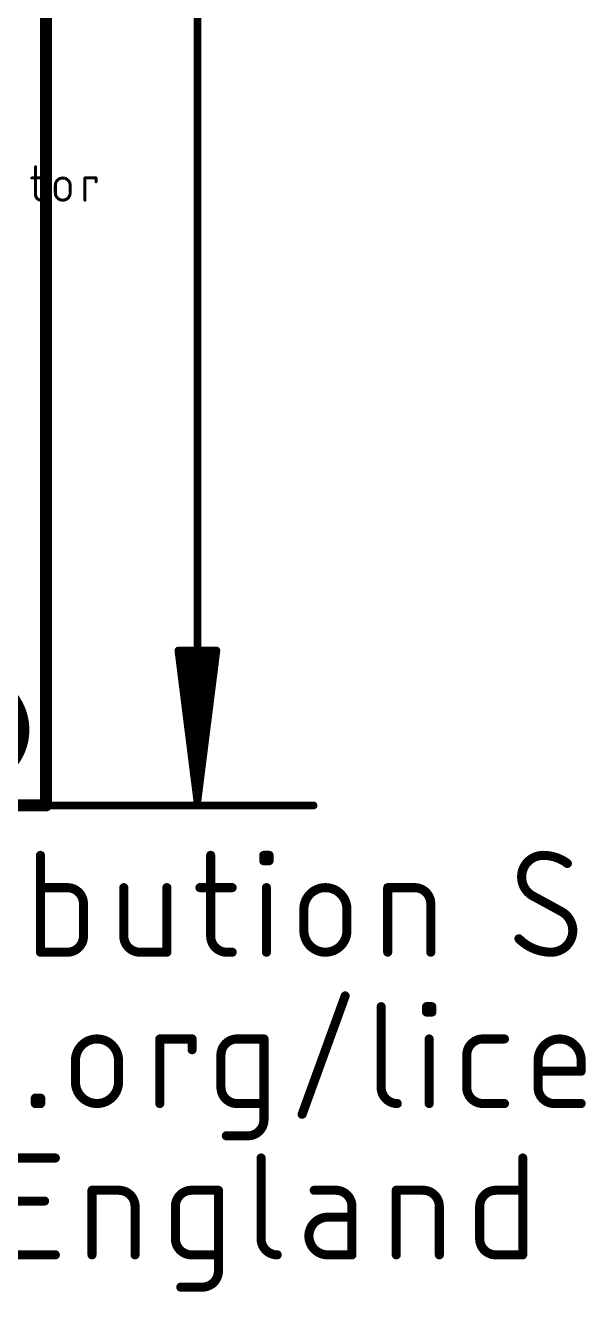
# Model space of a CAD drawing. Extents: x -33 to 53.6, y -8.2 to 46.5.
# Drawn here: x 17.43 to 26.84, y -8.16 to 13.09 of the extents above; entities that cross this region are included whole.
import ezdxf

# ---------------------------------------------------------------- set-up
doc = ezdxf.new("R2010")
doc.units = 0
for name, color, linetype in [('1', 12, 'CONTINUOUS'), ('16', 132, 'CONTINUOUS'), ('20', 31, 'CONTINUOUS'), ('27', 253, 'CONTINUOUS'), ('29', 253, 'CONTINUOUS'), ('30', 253, 'CONTINUOUS'), ('47', 253, 'CONTINUOUS'), ('51', 253, 'CONTINUOUS')]:
    doc.layers.add(name, color=color, linetype=linetype)

msp = doc.modelspace()

# ---------------------------------------------------------------- linework, layer by layer
at = {"layer": '1', "const_width": 0.2032}
for points in [[(17.78, 43.18), (17.78, 0)], [(17.78, 0), (0, 0)]]:
    msp.add_lwpolyline(points, dxfattribs=at)
at = {"layer": '1', "const_width": 0.1016}
for points in [[(17.7292, 0, 1), (17.8308, 0)], [(17.78, -0.0508, 1), (17.78, 0.0508)]]:
    msp.add_lwpolyline(points, format="xyb", dxfattribs=at)
at = {"layer": '16', "const_width": 0.2032}
for points in [[(17.78, 0), (17.78, 43.18)], [(0, 0), (17.78, 0)]]:
    msp.add_lwpolyline(points, dxfattribs=at)
at = {"layer": '16', "const_width": 0.1016}
for points in [[(17.7292, 0, 1), (17.8308, 0)], [(17.78, -0.0508, 1), (17.78, 0.0508)]]:
    msp.add_lwpolyline(points, format="xyb", dxfattribs=at)
at = {"layer": '20', "const_width": 0.2032}
for points in [[(17.78, 0), (17.78, 43.18)], [(0, 0), (17.78, 0)]]:
    msp.add_lwpolyline(points, dxfattribs=at)
at = {"layer": '20', "const_width": 0.1016}
for points in [[(17.7292, 0, 1), (17.8308, 0)], [(17.78, -0.0508, 1), (17.78, 0.0508)]]:
    msp.add_lwpolyline(points, format="xyb", dxfattribs=at)
at = {"layer": '27', "const_width": 0.0508}
for points in [[(17.6042, 10.7179), (17.6042, 10.2522)], [(17.5421, 10.5316), (17.7284, 10.5316)], [(17.9362, 10.2832), (17.9362, 10.4074)], [(18.1846, 10.4074), (18.1846, 10.2832)], [(18.4333, 10.1591), (18.4333, 10.5316)], [(18.4333, 10.5316), (18.6195, 10.5316)], [(18.6195, 10.5316), (18.6195, 10.4695)], [(17.6973, 10.1591), (17.7284, 10.1591)]]:
    msp.add_lwpolyline(points, dxfattribs=at)
at = {"layer": '27'}
for points, const_width in [([(17.6169, 10.7179, 1), (17.5915, 10.7179)], 0.0254), ([(17.5421, 10.5443, 1), (17.5421, 10.5189)], 0.0254), ([(17.7284, 10.5189, 1), (17.7284, 10.5443)], 0.0254), ([(18.1846, 10.4074, 1), (17.9362, 10.4074)], 0.0508), ([(17.9489, 10.4074, 1), (17.9235, 10.4074)], 0.0254), ([(17.9235, 10.4074, 1), (17.9489, 10.4074)], 0.0254), ([(18.1973, 10.4074, 1), (18.1719, 10.4074)], 0.0254), ([(18.1719, 10.4074, 1), (18.1973, 10.4074)], 0.0254), ([(18.4459, 10.5316, 1), (18.4206, 10.5316)], 0.0254), ([(18.4333, 10.5443, 1), (18.4333, 10.5189)], 0.0254), ([(18.6322, 10.5316, 1), (18.6068, 10.5316)], 0.0254), ([(18.6068, 10.4695, 1), (18.6322, 10.4695)], 0.0254), ([(18.6195, 10.5189, 1), (18.6195, 10.5443)], 0.0254), ([(17.6042, 10.2522, 0.4142), (17.6973, 10.1591)], 0.0508), ([(17.6169, 10.2522, 1), (17.5915, 10.2522)], 0.0254), ([(17.5915, 10.2522, 1), (17.6169, 10.2522)], 0.0254), ([(17.9362, 10.2832, 1), (18.1846, 10.2832)], 0.0508), ([(17.9489, 10.2832, 1), (17.9235, 10.2832)], 0.0254), ([(17.9235, 10.2832, 1), (17.9489, 10.2832)], 0.0254), ([(18.1973, 10.2832, 1), (18.1719, 10.2832)], 0.0254), ([(18.1719, 10.2832, 1), (18.1973, 10.2832)], 0.0254), ([(17.6973, 10.1718, 1), (17.6973, 10.1464)], 0.0254), ([(17.6973, 10.1464, 1), (17.6973, 10.1718)], 0.0254), ([(17.7284, 10.1464, 1), (17.7284, 10.1718)], 0.0254), ([(18.4206, 10.1591, 1), (18.4459, 10.1591)], 0.0254)]:
    msp.add_lwpolyline(points, format="xyb", dxfattribs=dict(at, const_width=const_width))
at = {"layer": '29', "const_width": 0.9906}
msp.add_lwpolyline([(16.51, 0.7747, 1), (16.51, 1.7653, 1), (16.51, 0.7747)], format="xyb", dxfattribs=at)
at = {"layer": '30', "const_width": 0.9906}
msp.add_lwpolyline([(16.51, 0.7747, 1), (16.51, 1.7653, 1), (16.51, 0.7747)], format="xyb", dxfattribs=at)
at = {"layer": '47', "const_width": 0.13}
for points in [[(20.32, 0.065), (20.32, 43.115)], [(20.32, 0.065), (20.0008, 2.6)], [(20.0008, 2.6), (20.6392, 2.6)], [(20.32, 0.065), (20.06, 2.6)], [(20.32, 0.065), (20.19, 2.6)], [(20.6392, 2.6), (20.32, 0.065)], [(20.45, 2.6), (20.32, 0.065)], [(20.58, 2.6), (20.32, 0.065)], [(17.78, 0), (22.27, 0)]]:
    msp.add_lwpolyline(points, dxfattribs=at)
at = {"layer": '47', "const_width": 0.065}
for points in [[(20.033, 2.6041, 1), (19.9685, 2.5959)], [(20.0008, 2.6325, 1), (20.0008, 2.5675)], [(20.0923, 2.6033, 1), (20.0277, 2.5967)], [(20.2225, 2.6017, 1), (20.1575, 2.5983)], [(20.4825, 2.5983, 1), (20.4175, 2.6017)], [(20.6123, 2.5967, 1), (20.5477, 2.6033)], [(20.6715, 2.5959, 1), (20.607, 2.6041)], [(20.6392, 2.5675, 1), (20.6392, 2.6325)], [(17.78, 0.0325, 1), (17.78, -0.0325)], [(20.2878, 0.0691, 1), (20.3522, 0.0609)], [(20.2877, 0.0683, 1), (20.3523, 0.0617)], [(20.2875, 0.0633, 1), (20.3525, 0.0667)], [(20.2875, 0.0667, 1), (20.3525, 0.0633)], [(20.2875, 0.065, 1), (20.3525, 0.065)], [(20.2877, 0.0617, 1), (20.3523, 0.0683)], [(20.2878, 0.0609, 1), (20.3522, 0.0691)], [(22.27, -0.0325, 1), (22.27, 0.0325)]]:
    msp.add_lwpolyline(points, format="xyb", dxfattribs=at)
at = {"layer": '51'}
for points, const_width in [([(17.78, 43.18), (17.78, 0)], 0.127), ([(17.78, 0), (0, 0)], 0.127), ([(17.6856, -0.8382), (17.6856, -2.4638)], 0.1524), ([(20.5428, -0.8382), (20.5428, -2.1929)], 0.1524), ([(21.4332, -0.9285), (21.4332, -0.8382)], 0.1524), ([(21.4332, -0.8382), (21.5235, -0.8382)], 0.1524), ([(21.5235, -0.8382), (21.5235, -0.9285)], 0.1524), ([(21.5235, -0.9285), (21.4332, -0.9285)], 0.1524), ([(18.1372, -1.3801), (17.6856, -1.3801)], 0.1524), ([(19.0851, -1.3801), (19.0851, -2.1929)], 0.1524), ([(19.8076, -2.4638), (19.8076, -1.3801)], 0.1524), ([(20.3622, -1.3801), (20.904, -1.3801)], 0.1524), ([(21.4784, -2.4638), (21.4784, -1.3801)], 0.1524), ([(23.5139, -2.4638), (23.5139, -1.3801)], 0.1524), ([(23.5139, -1.3801), (23.9655, -1.3801)], 0.1524), ([(26.4387, -1.7865), (25.942, -1.5155)], 0.1524), ([(18.4081, -2.1929), (18.4081, -1.651)], 0.1524), ([(22.1071, -2.1026), (22.1071, -1.7413)], 0.1524), ([(22.8296, -1.7413), (22.8296, -2.1026)], 0.1524), ([(24.2364, -1.651), (24.2364, -2.4638)], 0.1524), ([(17.6856, -2.4638), (18.1372, -2.4638)], 0.1524), ([(19.356, -2.4638), (19.8076, -2.4638)], 0.1524), ([(20.8137, -2.4638), (20.904, -2.4638)], 0.1524), ([(22.0775, -5.1844), (22.8, -3.1976)], 0.1524), ([(23.4038, -3.3782), (23.4038, -4.7329)], 0.1524), ([(24.1651, -3.4685), (24.1651, -3.3782)], 0.1524), ([(24.1651, -3.3782), (24.2554, -3.3782)], 0.1524), ([(24.2554, -3.4685), (24.1651, -3.4685)], 0.1524), ([(24.2554, -3.3782), (24.2554, -3.4685)], 0.1524), ([(19.6892, -5.0038), (19.6892, -3.9201)], 0.1524), ([(19.6892, -3.9201), (20.2311, -3.9201)], 0.1524), ([(20.2311, -3.9201), (20.2311, -4.1007)], 0.1524), ([(20.9864, -3.9201), (21.4379, -3.9201)], 0.1524), ([(21.4379, -3.9201), (21.4379, -5.2747)], 0.1524), ([(24.2103, -5.0038), (24.2103, -3.9201)], 0.1524), ([(25.1117, -3.9201), (25.4729, -3.9201)], 0.1524), ([(18.2739, -4.6426), (18.2739, -4.2813)], 0.1524), ([(18.9964, -4.2813), (18.9964, -4.6426)], 0.1524), ([(20.7155, -4.7329), (20.7155, -4.191)], 0.1524), ([(24.8408, -4.7329), (24.8408, -4.191)], 0.1524), ([(26.0374, -4.7329), (26.0374, -4.2813)], 0.1524), ([(26.7599, -4.2813), (26.7599, -4.4619)], 0.1524), ([(26.7599, -4.4619), (26.0374, -4.4619)], 0.1524), ([(17.6, -5.0038), (17.6, -4.9135)], 0.1524), ([(17.6, -4.9135), (17.6903, -4.9135)], 0.1524), ([(17.6903, -4.9135), (17.6903, -5.0038)], 0.1524), ([(17.6903, -5.0038), (17.6, -5.0038)], 0.1524), ([(21.4379, -5.0038), (20.9864, -5.0038)], 0.1524), ([(25.4729, -5.0038), (25.1117, -5.0038)], 0.1524), ([(26.7599, -5.0038), (26.3083, -5.0038)], 0.1524), ([(21.167, -5.5457), (20.8058, -5.5457)], 0.1524), ([(17.2136, -5.9182), (17.9361, -5.9182)], 0.1524), ([(21.3888, -5.9182), (21.3888, -7.2729)], 0.1524), ([(25.7796, -5.9182), (25.7796, -7.5438)], 0.1524), ([(17.2136, -6.6407), (17.7555, -6.6407)], 0.1524), ([(18.5515, -7.5438), (18.5515, -6.4601)], 0.1524), ([(18.5515, -6.4601), (19.003, -6.4601)], 0.1524), ([(20.2219, -6.4601), (20.6734, -6.4601)], 0.1524), ([(20.6734, -6.4601), (20.6734, -7.8147)], 0.1524), ([(22.643, -6.4601), (22.2817, -6.4601)], 0.1524), ([(23.6577, -7.5438), (23.6577, -6.4601)], 0.1524), ([(23.6577, -6.4601), (24.1092, -6.4601)], 0.1524), ([(25.3281, -6.4601), (25.7796, -6.4601)], 0.1524), ([(19.2739, -6.731), (19.2739, -7.5438)], 0.1524), ([(19.9509, -7.2729), (19.9509, -6.731)], 0.1524), ([(22.9139, -7.5438), (22.9139, -6.731)], 0.1524), ([(24.3801, -6.731), (24.3801, -7.5438)], 0.1524), ([(25.0571, -7.2729), (25.0571, -6.731)], 0.1524), ([(22.9139, -6.9116), (22.5075, -6.9116)], 0.1524), ([(17.9361, -7.5438), (17.2136, -7.5438)], 0.1524), ([(20.6734, -7.5438), (20.2219, -7.5438)], 0.1524), ([(22.5075, -7.5438), (22.9139, -7.5438)], 0.1524), ([(25.7796, -7.5438), (25.3281, -7.5438)], 0.1524), ([(20.4025, -8.0857), (20.0412, -8.0857)], 0.1524)]:
    msp.add_lwpolyline(points, dxfattribs=dict(at, const_width=const_width))
for points, const_width in [([(17.7483, 0, 1), (17.8117, 0)], 0.0635), ([(17.78, -0.0318, 1), (17.78, 0.0318)], 0.0635), ([(17.7237, -0.8382, 1), (17.6475, -0.8382)], 0.0762), ([(20.5809, -0.8382, 1), (20.5047, -0.8382)], 0.0762), ([(21.4713, -0.8382, 1), (21.3951, -0.8382)], 0.0762), ([(21.4332, -0.8001, 1), (21.4332, -0.8763)], 0.0762), ([(21.5616, -0.8382, 1), (21.4854, -0.8382)], 0.0762), ([(21.5235, -0.8763, 1), (21.5235, -0.8001)], 0.0762), ([(26.1226, -0.8382, 0.4142), (25.7613, -1.1994)], 0.1524), ([(26.529, -0.9737, 0.1623), (26.1226, -0.8382)], 0.1524), ([(26.1226, -0.8001, 1), (26.1226, -0.8763)], 0.0762), ([(26.1226, -0.8763, 1), (26.1226, -0.8001)], 0.0762), ([(21.4332, -0.8904, 1), (21.4332, -0.9666)], 0.0762), ([(21.3951, -0.9285, 1), (21.4713, -0.9285)], 0.0762), ([(21.4854, -0.9285, 1), (21.5616, -0.9285)], 0.0762), ([(21.5235, -0.9666, 1), (21.5235, -0.8904)], 0.0762), ([(26.5061, -1.0041, 1), (26.5518, -0.9432)], 0.0762), ([(25.7613, -1.1994, 0.2656), (25.942, -1.5155)], 0.1524), ([(25.7994, -1.1994, 1), (25.7232, -1.1994)], 0.0762), ([(25.7232, -1.1994, 1), (25.7994, -1.1994)], 0.0762), ([(17.6856, -1.342, 1), (17.6856, -1.4182)], 0.0762), ([(18.4081, -1.651, 0.4142), (18.1372, -1.3801)], 0.1524), ([(18.1372, -1.342, 1), (18.1372, -1.4182)], 0.0762), ([(18.1372, -1.4182, 1), (18.1372, -1.342)], 0.0762), ([(19.1232, -1.3801, 1), (19.047, -1.3801)], 0.0762), ([(19.8457, -1.3801, 1), (19.7695, -1.3801)], 0.0762), ([(20.3622, -1.342, 1), (20.3622, -1.4182)], 0.0762), ([(20.904, -1.4182, 1), (20.904, -1.342)], 0.0762), ([(21.5165, -1.3801, 1), (21.4403, -1.3801)], 0.0762), ([(22.8296, -1.7413, 1), (22.1071, -1.7413)], 0.1524), ([(23.552, -1.3801, 1), (23.4758, -1.3801)], 0.0762), ([(23.5139, -1.342, 1), (23.5139, -1.4182)], 0.0762), ([(24.2364, -1.651, 0.4142), (23.9655, -1.3801)], 0.1524), ([(23.9655, -1.342, 1), (23.9655, -1.4182)], 0.0762), ([(23.9655, -1.4182, 1), (23.9655, -1.342)], 0.0762), ([(25.9602, -1.4821, 1), (25.9237, -1.549)], 0.0762), ([(25.9226, -1.5484, 1), (25.9613, -1.4827)], 0.0762), ([(18.4462, -1.651, 1), (18.37, -1.651)], 0.0762), ([(18.37, -1.651, 1), (18.4462, -1.651)], 0.0762), ([(22.1452, -1.7413, 1), (22.069, -1.7413)], 0.0762), ([(22.8677, -1.7413, 1), (22.7915, -1.7413)], 0.0762), ([(24.2745, -1.651, 1), (24.1983, -1.651)], 0.0762), ([(24.1983, -1.651, 1), (24.2745, -1.651)], 0.0762), ([(22.069, -1.7413, 1), (22.1452, -1.7413)], 0.0762), ([(22.7915, -1.7413, 1), (22.8677, -1.7413)], 0.0762), ([(26.458, -1.7536, 1), (26.4193, -1.8193)], 0.0762), ([(26.6193, -2.1026, 0.2656), (26.4387, -1.7865)], 0.1524), ([(26.4204, -1.8199, 1), (26.4569, -1.753)], 0.0762), ([(18.1372, -2.4638, 0.4142), (18.4081, -2.1929)], 0.1524), ([(18.4462, -2.1929, 1), (18.37, -2.1929)], 0.0762), ([(19.0851, -2.1929, 0.4142), (19.356, -2.4638)], 0.1524), ([(19.1232, -2.1929, 1), (19.047, -2.1929)], 0.0762), ([(20.5428, -2.1929, 0.4142), (20.8137, -2.4638)], 0.1524), ([(20.5809, -2.1929, 1), (20.5047, -2.1929)], 0.0762), ([(22.1071, -2.1026, 1), (22.8296, -2.1026)], 0.1524), ([(22.1452, -2.1026, 1), (22.069, -2.1026)], 0.0762), ([(22.069, -2.1026, 1), (22.1452, -2.1026)], 0.0762), ([(22.8677, -2.1026, 1), (22.7915, -2.1026)], 0.0762), ([(22.7915, -2.1026, 1), (22.8677, -2.1026)], 0.0762), ([(26.2581, -2.4638, 0.4142), (26.6193, -2.1026)], 0.1524), ([(26.6574, -2.1026, 1), (26.5812, -2.1026)], 0.0762), ([(26.5812, -2.1026, 1), (26.6574, -2.1026)], 0.0762), ([(18.37, -2.1929, 1), (18.4462, -2.1929)], 0.0762), ([(19.047, -2.1929, 1), (19.1232, -2.1929)], 0.0762), ([(20.5047, -2.1929, 1), (20.5809, -2.1929)], 0.0762), ([(25.7432, -2.2112, 1), (25.6891, -2.2649)], 0.0762), ([(25.7162, -2.238, 0.2), (26.2581, -2.4638)], 0.1524), ([(17.6856, -2.4257, 1), (17.6856, -2.5019)], 0.0762), ([(17.6475, -2.4638, 1), (17.7237, -2.4638)], 0.0762), ([(18.1372, -2.4257, 1), (18.1372, -2.5019)], 0.0762), ([(18.1372, -2.5019, 1), (18.1372, -2.4257)], 0.0762), ([(19.356, -2.4257, 1), (19.356, -2.5019)], 0.0762), ([(19.356, -2.5019, 1), (19.356, -2.4257)], 0.0762), ([(19.7695, -2.4638, 1), (19.8457, -2.4638)], 0.0762), ([(19.8076, -2.5019, 1), (19.8076, -2.4257)], 0.0762), ([(20.8137, -2.4257, 1), (20.8137, -2.5019)], 0.0762), ([(20.8137, -2.5019, 1), (20.8137, -2.4257)], 0.0762), ([(20.904, -2.5019, 1), (20.904, -2.4257)], 0.0762), ([(21.4403, -2.4638, 1), (21.5165, -2.4638)], 0.0762), ([(23.4758, -2.4638, 1), (23.552, -2.4638)], 0.0762), ([(24.1983, -2.4638, 1), (24.2745, -2.4638)], 0.0762), ([(26.2581, -2.4257, 1), (26.2581, -2.5019)], 0.0762), ([(26.2581, -2.5019, 1), (26.2581, -2.4257)], 0.0762), ([(22.8358, -3.2106, 1), (22.7642, -3.1846)], 0.0762), ([(23.4419, -3.3782, 1), (23.3657, -3.3782)], 0.0762), ([(24.2032, -3.3782, 1), (24.127, -3.3782)], 0.0762), ([(24.1651, -3.3401, 1), (24.1651, -3.4163)], 0.0762), ([(24.1651, -3.4304, 1), (24.1651, -3.5066)], 0.0762), ([(24.2935, -3.3782, 1), (24.2173, -3.3782)], 0.0762), ([(24.2554, -3.4163, 1), (24.2554, -3.3401)], 0.0762), ([(24.2554, -3.5066, 1), (24.2554, -3.4304)], 0.0762), ([(24.127, -3.4685, 1), (24.2032, -3.4685)], 0.0762), ([(24.2173, -3.4685, 1), (24.2935, -3.4685)], 0.0762), ([(18.9964, -4.2813, 1), (18.2739, -4.2813)], 0.1524), ([(19.7273, -3.9201, 1), (19.6511, -3.9201)], 0.0762), ([(19.6892, -3.882, 1), (19.6892, -3.9582)], 0.0762), ([(20.2692, -3.9201, 1), (20.193, -3.9201)], 0.0762), ([(20.2311, -3.9582, 1), (20.2311, -3.882)], 0.0762), ([(20.9864, -3.9201, 0.4142), (20.7155, -4.191)], 0.1524), ([(20.9864, -3.882, 1), (20.9864, -3.9582)], 0.0762), ([(20.9864, -3.9582, 1), (20.9864, -3.882)], 0.0762), ([(21.476, -3.9201, 1), (21.3998, -3.9201)], 0.0762), ([(21.4379, -3.9582, 1), (21.4379, -3.882)], 0.0762), ([(24.2484, -3.9201, 1), (24.1722, -3.9201)], 0.0762), ([(25.1117, -3.9201, 0.4142), (24.8408, -4.191)], 0.1524), ([(25.1117, -3.882, 1), (25.1117, -3.9582)], 0.0762), ([(25.1117, -3.9582, 1), (25.1117, -3.882)], 0.0762), ([(25.4729, -3.9582, 1), (25.4729, -3.882)], 0.0762), ([(26.7599, -4.2813, 1), (26.0374, -4.2813)], 0.1524), ([(18.312, -4.2813, 1), (18.2358, -4.2813)], 0.0762), ([(18.2358, -4.2813, 1), (18.312, -4.2813)], 0.0762), ([(19.0345, -4.2813, 1), (18.9583, -4.2813)], 0.0762), ([(18.9583, -4.2813, 1), (19.0345, -4.2813)], 0.0762), ([(20.193, -4.1007, 1), (20.2692, -4.1007)], 0.0762), ([(20.7536, -4.191, 1), (20.6774, -4.191)], 0.0762), ([(20.6774, -4.191, 1), (20.7536, -4.191)], 0.0762), ([(24.8789, -4.191, 1), (24.8027, -4.191)], 0.0762), ([(24.8027, -4.191, 1), (24.8789, -4.191)], 0.0762), ([(26.0755, -4.2813, 1), (25.9993, -4.2813)], 0.0762), ([(25.9993, -4.2813, 1), (26.0755, -4.2813)], 0.0762), ([(26.798, -4.2813, 1), (26.7218, -4.2813)], 0.0762), ([(26.7218, -4.2813, 1), (26.798, -4.2813)], 0.0762), ([(26.0374, -4.4238, 1), (26.0374, -4.5)], 0.0762), ([(26.7218, -4.4619, 1), (26.798, -4.4619)], 0.0762), ([(26.7599, -4.5, 1), (26.7599, -4.4238)], 0.0762), ([(18.2739, -4.6426, 1), (18.9964, -4.6426)], 0.1524), ([(18.312, -4.6426, 1), (18.2358, -4.6426)], 0.0762), ([(18.2358, -4.6426, 1), (18.312, -4.6426)], 0.0762), ([(19.0345, -4.6426, 1), (18.9583, -4.6426)], 0.0762), ([(18.9583, -4.6426, 1), (19.0345, -4.6426)], 0.0762), ([(20.7155, -4.7329, 0.4142), (20.9864, -5.0038)], 0.1524), ([(20.7536, -4.7329, 1), (20.6774, -4.7329)], 0.0762), ([(23.4038, -4.7329, 0.4142), (23.6747, -5.0038)], 0.1524), ([(23.4419, -4.7329, 1), (23.3657, -4.7329)], 0.0762), ([(24.8408, -4.7329, 0.4142), (25.1117, -5.0038)], 0.1524), ([(24.8789, -4.7329, 1), (24.8027, -4.7329)], 0.0762), ([(26.0374, -4.7329, 0.4142), (26.3083, -5.0038)], 0.1524), ([(26.0755, -4.7329, 1), (25.9993, -4.7329)], 0.0762), ([(17.6381, -4.9135, 1), (17.5619, -4.9135)], 0.0762), ([(17.6, -4.8754, 1), (17.6, -4.9516)], 0.0762), ([(17.7284, -4.9135, 1), (17.6522, -4.9135)], 0.0762), ([(17.6903, -4.9516, 1), (17.6903, -4.8754)], 0.0762), ([(20.6774, -4.7329, 1), (20.7536, -4.7329)], 0.0762), ([(23.3657, -4.7329, 1), (23.4419, -4.7329)], 0.0762), ([(24.8027, -4.7329, 1), (24.8789, -4.7329)], 0.0762), ([(25.9993, -4.7329, 1), (26.0755, -4.7329)], 0.0762), ([(17.6, -4.9657, 1), (17.6, -5.0419)], 0.0762), ([(17.5619, -5.0038, 1), (17.6381, -5.0038)], 0.0762), ([(17.6522, -5.0038, 1), (17.7284, -5.0038)], 0.0762), ([(17.6903, -5.0419, 1), (17.6903, -4.9657)], 0.0762), ([(19.6511, -5.0038, 1), (19.7273, -5.0038)], 0.0762), ([(20.9864, -4.9657, 1), (20.9864, -5.0419)], 0.0762), ([(20.9864, -5.0419, 1), (20.9864, -4.9657)], 0.0762), ([(21.4379, -5.0419, 1), (21.4379, -4.9657)], 0.0762), ([(23.6747, -5.0419, 1), (23.6747, -4.9657)], 0.0762), ([(24.1722, -5.0038, 1), (24.2484, -5.0038)], 0.0762), ([(25.1117, -4.9657, 1), (25.1117, -5.0419)], 0.0762), ([(25.1117, -5.0419, 1), (25.1117, -4.9657)], 0.0762), ([(25.4729, -5.0419, 1), (25.4729, -4.9657)], 0.0762), ([(26.3083, -4.9657, 1), (26.3083, -5.0419)], 0.0762), ([(26.3083, -5.0419, 1), (26.3083, -4.9657)], 0.0762), ([(26.7599, -5.0419, 1), (26.7599, -4.9657)], 0.0762), ([(21.167, -5.5457, 0.4142), (21.4379, -5.2747)], 0.1524), ([(21.476, -5.2747, 1), (21.3998, -5.2747)], 0.0762), ([(21.3998, -5.2747, 1), (21.476, -5.2747)], 0.0762), ([(22.0417, -5.1714, 1), (22.1133, -5.1974)], 0.0762), ([(20.8058, -5.5076, 1), (20.8058, -5.5838)], 0.0762), ([(21.167, -5.5076, 1), (21.167, -5.5838)], 0.0762), ([(21.167, -5.5838, 1), (21.167, -5.5076)], 0.0762), ([(17.9361, -5.9563, 1), (17.9361, -5.8801)], 0.0762), ([(21.4269, -5.9182, 1), (21.3507, -5.9182)], 0.0762), ([(25.8177, -5.9182, 1), (25.7415, -5.9182)], 0.0762), ([(17.7555, -6.6788, 1), (17.7555, -6.6026)], 0.0762), ([(18.5896, -6.4601, 1), (18.5134, -6.4601)], 0.0762), ([(18.5515, -6.422, 1), (18.5515, -6.4982)], 0.0762), ([(19.2739, -6.731, 0.4142), (19.003, -6.4601)], 0.1524), ([(19.003, -6.422, 1), (19.003, -6.4982)], 0.0762), ([(19.003, -6.4982, 1), (19.003, -6.422)], 0.0762), ([(20.2219, -6.4601, 0.4142), (19.9509, -6.731)], 0.1524), ([(20.2219, -6.422, 1), (20.2219, -6.4982)], 0.0762), ([(20.2219, -6.4982, 1), (20.2219, -6.422)], 0.0762), ([(20.7115, -6.4601, 1), (20.6353, -6.4601)], 0.0762), ([(20.6734, -6.4982, 1), (20.6734, -6.422)], 0.0762), ([(22.2817, -6.422, 1), (22.2817, -6.4982)], 0.0762), ([(22.9139, -6.731, 0.4142), (22.643, -6.4601)], 0.1524), ([(22.643, -6.422, 1), (22.643, -6.4982)], 0.0762), ([(22.643, -6.4982, 1), (22.643, -6.422)], 0.0762), ([(23.6958, -6.4601, 1), (23.6196, -6.4601)], 0.0762), ([(23.6577, -6.422, 1), (23.6577, -6.4982)], 0.0762), ([(24.3801, -6.731, 0.4142), (24.1092, -6.4601)], 0.1524), ([(24.1092, -6.422, 1), (24.1092, -6.4982)], 0.0762), ([(24.1092, -6.4982, 1), (24.1092, -6.422)], 0.0762), ([(25.3281, -6.4601, 0.4142), (25.0571, -6.731)], 0.1524), ([(25.3281, -6.422, 1), (25.3281, -6.4982)], 0.0762), ([(25.3281, -6.4982, 1), (25.3281, -6.422)], 0.0762), ([(25.7796, -6.4982, 1), (25.7796, -6.422)], 0.0762), ([(19.312, -6.731, 1), (19.2358, -6.731)], 0.0762), ([(19.2358, -6.731, 1), (19.312, -6.731)], 0.0762), ([(19.989, -6.731, 1), (19.9128, -6.731)], 0.0762), ([(19.9128, -6.731, 1), (19.989, -6.731)], 0.0762), ([(22.952, -6.731, 1), (22.8758, -6.731)], 0.0762), ([(22.8758, -6.731, 1), (22.952, -6.731)], 0.0762), ([(24.4182, -6.731, 1), (24.342, -6.731)], 0.0762), ([(24.342, -6.731, 1), (24.4182, -6.731)], 0.0762), ([(25.0952, -6.731, 1), (25.019, -6.731)], 0.0762), ([(25.019, -6.731, 1), (25.0952, -6.731)], 0.0762), ([(22.5075, -6.9116, 1), (22.5075, -7.5438)], 0.1524), ([(22.5075, -6.8735, 1), (22.5075, -6.9497)], 0.0762), ([(22.5075, -6.9497, 1), (22.5075, -6.8735)], 0.0762), ([(22.9139, -6.9497, 1), (22.9139, -6.8735)], 0.0762), ([(19.9509, -7.2729, 0.4142), (20.2219, -7.5438)], 0.1524), ([(19.989, -7.2729, 1), (19.9128, -7.2729)], 0.0762), ([(21.3888, -7.2729, 0.4142), (21.6597, -7.5438)], 0.1524), ([(21.4269, -7.2729, 1), (21.3507, -7.2729)], 0.0762), ([(25.0571, -7.2729, 0.4142), (25.3281, -7.5438)], 0.1524), ([(25.0952, -7.2729, 1), (25.019, -7.2729)], 0.0762), ([(19.9128, -7.2729, 1), (19.989, -7.2729)], 0.0762), ([(21.3507, -7.2729, 1), (21.4269, -7.2729)], 0.0762), ([(25.019, -7.2729, 1), (25.0952, -7.2729)], 0.0762), ([(17.9361, -7.5819, 1), (17.9361, -7.5057)], 0.0762), ([(18.5134, -7.5438, 1), (18.5896, -7.5438)], 0.0762), ([(19.2358, -7.5438, 1), (19.312, -7.5438)], 0.0762), ([(20.2219, -7.5057, 1), (20.2219, -7.5819)], 0.0762), ([(20.2219, -7.5819, 1), (20.2219, -7.5057)], 0.0762), ([(20.6734, -7.5819, 1), (20.6734, -7.5057)], 0.0762), ([(21.6597, -7.5819, 1), (21.6597, -7.5057)], 0.0762), ([(22.5075, -7.5057, 1), (22.5075, -7.5819)], 0.0762), ([(22.5075, -7.5819, 1), (22.5075, -7.5057)], 0.0762), ([(22.8758, -7.5438, 1), (22.952, -7.5438)], 0.0762), ([(22.9139, -7.5819, 1), (22.9139, -7.5057)], 0.0762), ([(23.6196, -7.5438, 1), (23.6958, -7.5438)], 0.0762), ([(24.342, -7.5438, 1), (24.4182, -7.5438)], 0.0762), ([(25.3281, -7.5057, 1), (25.3281, -7.5819)], 0.0762), ([(25.3281, -7.5819, 1), (25.3281, -7.5057)], 0.0762), ([(25.7415, -7.5438, 1), (25.8177, -7.5438)], 0.0762), ([(25.7796, -7.5819, 1), (25.7796, -7.5057)], 0.0762), ([(20.4025, -8.0857, 0.4142), (20.6734, -7.8147)], 0.1524), ([(20.7115, -7.8147, 1), (20.6353, -7.8147)], 0.0762), ([(20.6353, -7.8147, 1), (20.7115, -7.8147)], 0.0762), ([(20.0412, -8.0476, 1), (20.0412, -8.1238)], 0.0762), ([(20.4025, -8.0476, 1), (20.4025, -8.1238)], 0.0762), ([(20.4025, -8.1238, 1), (20.4025, -8.0476)], 0.0762)]:
    msp.add_lwpolyline(points, format="xyb", dxfattribs=dict(at, const_width=const_width))

doc.saveas('drawing.dxf')
